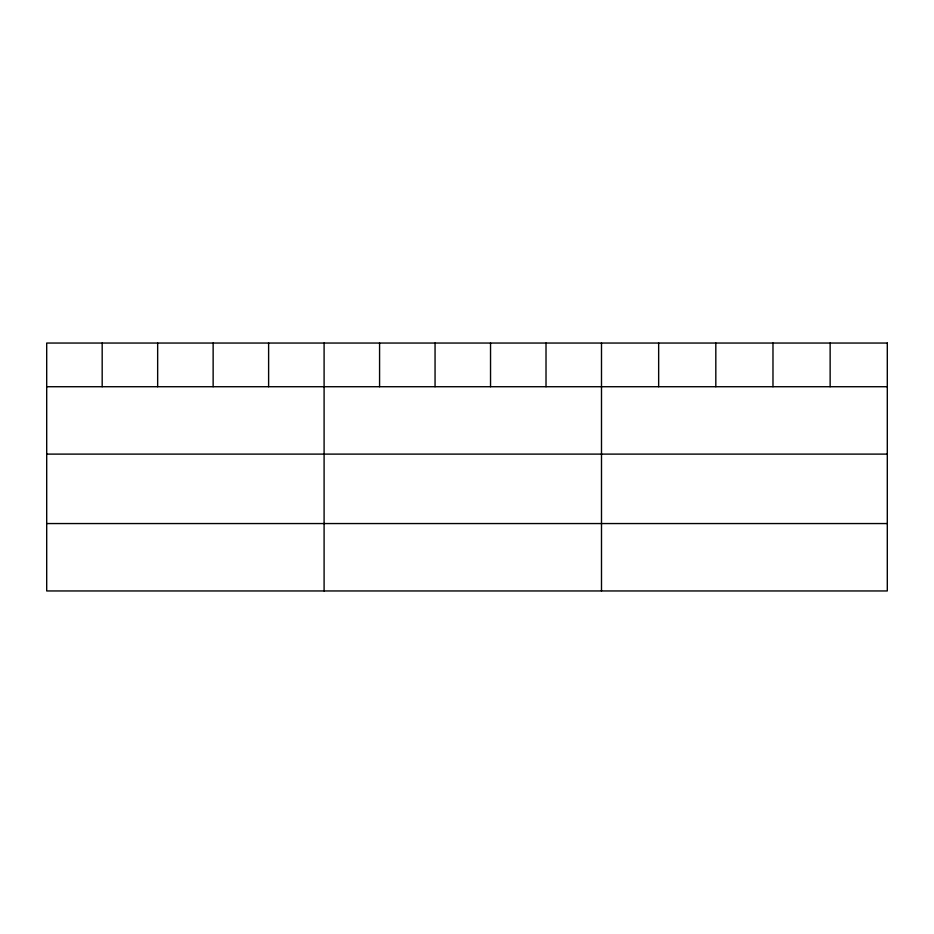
<?xml version="1.0" encoding="UTF-8"?>
<svg xmlns="http://www.w3.org/2000/svg" width="934" height="934" viewBox="0 0 934 934"><rect width="100%" height="100%" fill="white"/><g stroke="black" fill="none" stroke-linecap="round" stroke-linejoin="round"><path stroke-width="1.4" d="M46.7 386.723L887.3 386.723M46.7 454.111L887.3 454.111M46.7 523.554L887.3 523.554M830.139 343.047L830.139 386.723M772.978 343.047L772.978 386.723M715.818 343.047L715.818 386.723M658.657 343.047L658.657 386.723M601.496 343.047L601.496 590.953M546.016 343.047L546.016 386.723M490.537 343.047L490.537 386.723M435.057 343.047L435.057 386.723M379.578 343.047L379.578 386.723M324.098 343.047L324.098 590.953M268.618 343.047L268.618 386.723M213.139 343.047L213.139 386.723M157.659 343.047L157.659 386.723M102.18 343.047L102.18 386.723M887.3 343.047L46.7 343.047L46.7 590.953L887.3 590.953L887.3 343.047"/></g></svg>
